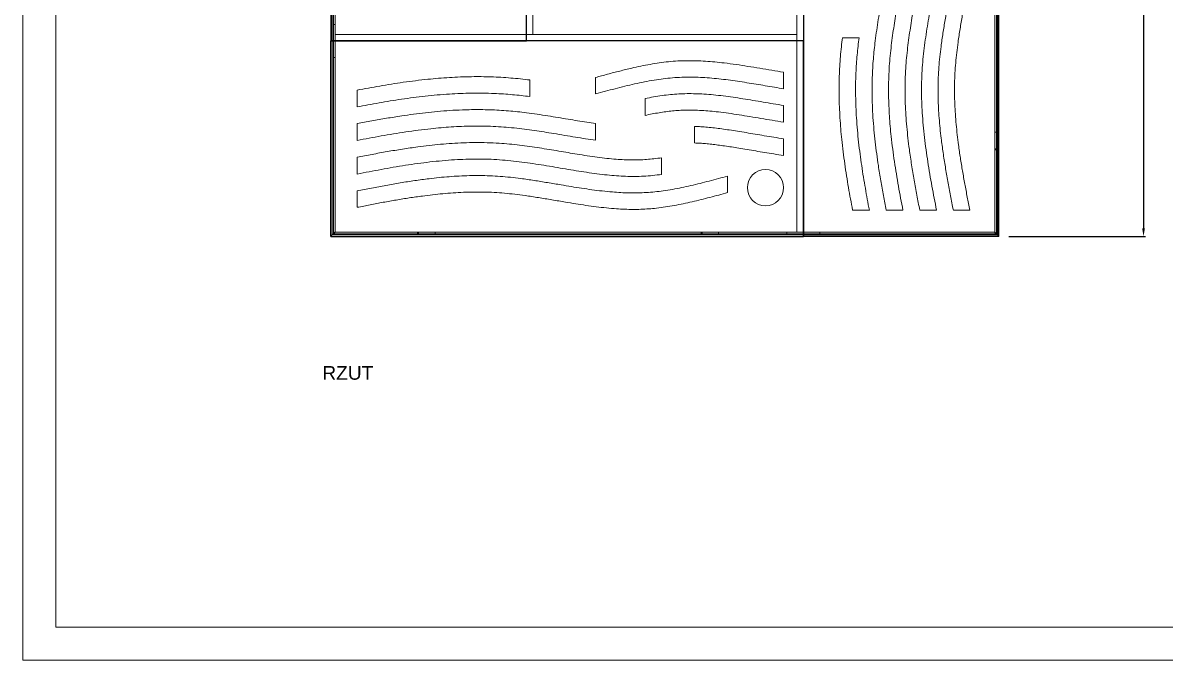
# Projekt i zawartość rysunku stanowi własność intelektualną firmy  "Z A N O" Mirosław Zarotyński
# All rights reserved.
# Model space of a CAD drawing. Header units: millimetres. Extents: x -1846 to 4094, y -2106 to 2094.
# Drawn here: x -1846 to 1618, y -2106 to -172 of the extents above; entities that cross this region are included whole.
import ezdxf

# ---------------------------------------------------------------- set-up
doc = ezdxf.new("R2010")
doc.units = ezdxf.units.MM
doc.header["$PDSIZE"] = -1
doc.layers.add('tabelka', color=155, linetype='Continuous')
doc.layers.add('WYMIAR', color=96, linetype='Continuous')
doc.dimstyles.new('1-1', dxfattribs={"dimtxt": 30, "dimasz": 25, "dimexe": 6.25, "dimexo": 30, "dimgap": 20.625, "dimtad": 1, "dimdec": 1, "dimtxsty": 'Standard', "dimcen": 0, "dimclrd": 2, "dimclre": 2, "dimclrt": 2, "dimadec": 0, "dimazin": 0, "dimtfac": 1, "dimtdec": 1, "dimtmove": 0, "dimatfit": 3, "dimfxl": 0, "dimarcsym": 0})

# ---------------------------------------------------------------- blocks, each defined once
blk = doc.blocks.new('*D4')
at = {"layer": 'Defpoints', "color": 0}
for p in [(1114.2, 1205.6), (1114.2, -820.4), (1552.4, -820.4)]:
    blk.add_point(p, dxfattribs=at)
at = {"layer": 'WYMIAR', "color": 2, "lineweight": -2}
for p, q in [((1144.2, 1205.6), (1558.6, 1205.6)), ((1552.4, 1180.6), (1552.4, -795.4)), ((1144.2, -820.4), (1558.6, -820.4))]:
    blk.add_line(p, q, dxfattribs=at)
at = {"layer": 'WYMIAR', "color": 2}
for points in [[(1548.2, 1180.6), (1556.6, 1180.6), (1552.4, 1205.6)], [(1548.2, -795.4), (1556.6, -795.4), (1552.4, -820.4)]]:
    blk.add_solid(points, dxfattribs=at)
at = {"layer": 'WYMIAR', "color": 2, "insert": (1516.8, 192.6), "char_height": 30, "attachment_point": 5, "rotation": 90}
blk.add_mtext('2026', dxfattribs=at)

msp = doc.modelspace()

# ---------------------------------------------------------------- linework, layer by layer
at = {"color": 7, "linetype": 'Continuous'}
for p, q in [((-911.84, 1205.64), (-911.84, -227.36)), ((-318.84, -227.36), (-318.84, 1205.64)), ((521.16, 612.64), (521.16, -820.36)), ((1114.16, -820.36), (1114.16, 612.64)), ((-911.84, -227.36), (-318.84, -227.36)), ((-911.84, -820.36), (-911.84, -227.36)), ((521.16, -227.36), (-911.84, -227.36)), ((521.16, -820.36), (521.16, -227.36)), ((-911.84, -820.36), (521.16, -820.36)), ((1114.16, -820.36), (521.16, -820.36))]:
    msp.add_line(p, q, dxfattribs=at)
at = {"color": 7, "linetype": 'Continuous', "lineweight": 15}
for p, q in [((-911.84, -227.36), (-911.84, 1205.64)), ((-907.34, -227.36), (-907.34, 1201.14)), ((-903.84, -227.36), (-903.84, 1197.64)), ((-898.84, 1192.64), (-898.84, -207.36)), ((-298.84, -207.36), (-298.84, 1192.64)), ((501.16, 592.64), (501.16, -807.36)), ((1101.16, -807.36), (1101.16, 592.64)), ((1106.16, 612.64), (1106.16, -812.36)), ((1109.66, 612.64), (1109.66, -815.86)), ((1114.16, 612.64), (1114.16, -820.36)), ((-898.84, -177.36), (-903.84, -177.36)), ((-898.84, -207.36), (-898.84, -807.36)), ((501.16, -207.36), (-898.84, -207.36)), ((-898.84, -207.36), (-298.84, -207.36)), ((501.16, -807.36), (501.16, -207.36)), ((-911.84, -227.36), (-907.34, -227.36)), ((-911.84, -227.36), (-911.84, -820.36)), ((-907.34, -227.36), (-903.84, -227.36)), ((-907.34, -227.36), (-907.34, -815.86)), ((-903.84, -227.36), (-903.84, -812.36)), ((-903.84, -227.36), (-898.84, -227.36)), ((689.85, -217.36), (639.46, -217.36)), ((-903.84, -277.36), (-898.84, -277.36)), ((-308.84, -396.06), (-308.84, -345.66)), ((-108.84, -338.05), (-108.84, -388.05)), ((461.16, -372.38), (461.16, -322.38)), ((-831.84, -376.41), (-831.84, -427.31)), ((41.16, -402.05), (41.16, -453.13)), ((461.16, -473.61), (461.16, -423.01)), ((-831.84, -478.22), (-831.84, -529.15)), ((-108.84, -528.73), (-108.84, -478.22)), ((191.18, -486.68), (191.16, -536.7)), ((1101.16, -504.36), (1106.16, -504.36)), ((461.16, -574.59), (461.16, -524.06)), ((-831.84, -580.1), (-831.84, -631.05)), ((91.16, -632.12), (91.16, -581.57)), ((1101.16, -554.36), (1106.16, -554.36)), ((1104.16, -557.36), (1101.16, -557.36)), ((1104.16, -554.36), (1104.16, -557.36)), ((291.16, -687.36), (291.16, -637.36)), ((-831.84, -682.01), (-831.84, -732.01)), ((670.2, -740.36), (721.1, -740.36)), ((772.02, -740.36), (822.95, -740.36)), ((873.89, -740.36), (924.85, -740.36)), ((975.81, -740.36), (1025.81, -740.36)), ((-907.34, -815.86), (-911.84, -820.36)), ((521.16, -820.36), (-911.84, -820.36)), ((521.16, -815.86), (-907.34, -815.86)), ((521.16, -812.36), (-903.84, -812.36)), ((-898.84, -807.36), (501.16, -807.36)), ((-648.84, -810.36), (-648.84, -807.36)), ((-645.84, -810.36), (-648.84, -810.36)), ((-645.84, -807.36), (-645.84, -812.36)), ((-595.84, -807.36), (-595.84, -812.36)), ((211.16, -807.36), (211.16, -810.36)), ((211.16, -810.36), (214.16, -810.36)), ((214.16, -807.36), (214.16, -812.36)), ((264.16, -807.36), (264.16, -812.36)), ((471.16, -807.36), (471.16, -812.36)), ((501.16, -807.36), (1101.16, -807.36)), ((521.16, -812.36), (521.16, -807.36)), ((521.16, -815.86), (521.16, -812.36)), ((521.16, -812.36), (1106.16, -812.36)), ((521.16, -820.36), (521.16, -815.86)), ((521.16, -815.86), (1109.66, -815.86)), ((521.16, -820.36), (1114.16, -820.36)), ((571.16, -812.36), (571.16, -807.36)), ((1109.66, -815.86), (1114.16, -820.36))]:
    msp.add_line(p, q, dxfattribs=at)
at = {"color": 7, "linetype": 'Continuous', "lineweight": 15, "flags": 128}
for points in [[(-903.84, -812.36), (-903.89, -812.42), (-904.05, -812.58), (-904.31, -812.83), (-904.66, -813.18), (-905.09, -813.62), (-905.59, -814.11), (-906.14, -814.67), (-906.73, -815.26), (-907.34, -815.86)], [(-907.34, -815.86), (-906.73, -815.26), (-906.14, -814.67), (-905.59, -814.11), (-905.09, -813.62), (-904.66, -813.18), (-904.31, -812.83), (-904.05, -812.58), (-903.89, -812.42), (-903.84, -812.36)], [(-898.84, -807.36), (-899.52, -808.04), (-900.73, -809.25), (-901.79, -810.31), (-902.66, -811.19), (-903.31, -811.83), (-903.7, -812.23), (-903.84, -812.36)], [(-903.84, -812.36), (-903.73, -812.26), (-903.42, -811.94), (-902.9, -811.43), (-902.2, -810.73), (-901.34, -809.86), (-900.34, -808.86), (-899.23, -807.76), (-898.84, -807.36)], [(1101.16, -807.36), (1101.84, -808.04), (1103.05, -809.25), (1104.11, -810.31), (1104.98, -811.19), (1105.63, -811.83), (1106.03, -812.23), (1106.16, -812.36)], [(1106.16, -812.36), (1106.06, -812.26), (1105.74, -811.94), (1105.22, -811.43), (1104.52, -810.73), (1103.66, -809.86), (1102.66, -808.86), (1101.56, -807.76), (1101.16, -807.36)], [(1106.16, -812.36), (1106.22, -812.42), (1106.37, -812.58), (1106.63, -812.83), (1106.98, -813.18), (1107.41, -813.62), (1107.91, -814.11), (1108.47, -814.67), (1109.05, -815.26), (1109.66, -815.86)], [(1109.66, -815.86), (1109.05, -815.26), (1108.47, -814.67), (1107.91, -814.11), (1107.41, -813.62), (1106.98, -813.18), (1106.63, -812.83), (1106.37, -812.58), (1106.22, -812.42), (1106.16, -812.36)]]:
    msp.add_lwpolyline(points, dxfattribs=at)
at = {"color": 7, "linetype": 'Continuous', "lineweight": 15}
msp.add_circle((406.16, -672.36), 55, dxfattribs=at)
for points, knots in [([(931.16, 382.64), (933.69, 373.37), (938.75, 354.85), (946.18, 327.05), (953.32, 299.24), (960.01, 271.41), (966.09, 243.56), (971.43, 215.67), (975.75, 188.51), (978.98, 162.09), (981.13, 136.4), (982.15, 110.67), (982.12, 84.91), (981.16, 59.11), (979.27, 31.56), (976.38, 2.26), (972.48, -28.79), (967.95, -59.87), (962.98, -90.97), (957.2, -125.31), (950.8, -162.87), (944.15, -203.66), (938.7, -241.26), (934.58, -275.66), (931.71, -306.83), (929.92, -338.01), (929.22, -369.16), (929.51, -400.12), (930.7, -430.87), (932.69, -461.43), (935.41, -491.97), (939.29, -526.88), (944.57, -566.14), (951.43, -609.72), (959.06, -653.28), (967.25, -696.83), (972.95, -725.85), (975.81, -740.36)], [0, 0, 0, 0, 0.0253775, 0.0507253, 0.0760156, 0.1012248, 0.1263351, 0.1513369, 0.1762313, 0.1989685, 0.2216484, 0.2443048, 0.2669774, 0.2896968, 0.3124827, 0.3399278, 0.3674867, 0.3951494, 0.4228957, 0.4506983, 0.4871393, 0.5235519, 0.5598726, 0.587519, 0.6150786, 0.6425587, 0.6699885, 0.6974005, 0.7243309, 0.7512886, 0.7782873, 0.8053363, 0.8440733, 0.882924, 0.9218772, 0.9609119, 1, 1, 1, 1]), ([(1025.81, -740.36), (1023.22, -727.2), (1018.04, -700.87), (1010.56, -661.36), (1003.51, -621.85), (997.04, -582.32), (991.73, -545.59), (987.53, -511.68), (984.31, -480.59), (981.81, -449.48), (980.11, -418.37), (979.27, -387.23), (979.39, -356.09), (980.53, -324.92), (982.8, -293.75), (986.05, -262.58), (990.51, -228.18), (996.22, -190.58), (1003.01, -149.8), (1009.43, -112.25), (1015.11, -77.92), (1019.92, -46.82), (1024.21, -15.76), (1027.77, 15.28), (1030.24, 44.08), (1031.68, 70.64), (1032.23, 94.95), (1031.91, 119.23), (1030.63, 143.47), (1028.27, 168.62), (1024.85, 194.66), (1020.36, 221.59), (1015.06, 248.48), (1009.09, 275.35), (1002.58, 302.19), (995.66, 329.02), (988.48, 355.83), (983.6, 373.7), (981.16, 382.64)], [0, 0, 0, 0, 0.0354588, 0.0708761, 0.1062301, 0.1415039, 0.1766863, 0.2042634, 0.2317848, 0.259257, 0.2866917, 0.3141057, 0.3415215, 0.3689681, 0.3964792, 0.4240753, 0.4517566, 0.4881126, 0.5245418, 0.5609769, 0.5887595, 0.6164736, 0.6440947, 0.6716063, 0.6990035, 0.7204558, 0.7418557, 0.7632234, 0.7845877, 0.8059825, 0.8299272, 0.8539636, 0.8781012, 0.9023388, 0.9266664, 0.9510675, 0.9755204, 1, 1, 1, 1]), ([(875.37, 182.64), (876.47, 174.96), (878.65, 159.8), (880.82, 137.15), (882.01, 114.64), (882.2, 91.93), (881.51, 68.74), (879.92, 43.58), (877.32, 16.38), (873.72, -12.89), (869.4, -42.83), (864.7, -72.29), (859.85, -101.23), (855.03, -129.58), (850.18, -158.44), (845.47, -187.78), (841.06, -217.63), (837.1, -247.99), (833.76, -278.86), (831.13, -311.62), (829.56, -346.04), (829.19, -381.84), (829.96, -417.34), (831.77, -452.56), (834.5, -487.48), (838.05, -522.11), (842.83, -560.69), (849.04, -603.13), (856.76, -649.34), (865.09, -695.04), (870.97, -725.3), (873.89, -740.36)], [0, 0, 0, 0, 0.0250104, 0.0493882, 0.0733418, 0.0977001, 0.1226224, 0.1481429, 0.1790036, 0.210714, 0.2432446, 0.2765613, 0.3069358, 0.337868, 0.3693289, 0.4012897, 0.4337321, 0.4666414, 0.5000126, 0.5338532, 0.5726464, 0.6111115, 0.6492789, 0.6871748, 0.7248219, 0.7622346, 0.7994231, 0.8502024, 0.9005691, 0.9505105, 1, 1, 1, 1]), ([(924.85, -740.36), (922.48, -728.27), (917.73, -704.03), (910.88, -667.57), (904.35, -630.94), (898.3, -594.14), (892.84, -557.16), (888.11, -519.99), (884.24, -482.63), (881.46, -446.37), (879.78, -411.21), (879.18, -377.17), (879.69, -342.99), (881.41, -308.76), (884.39, -274.66), (888.35, -240.85), (893.05, -207.38), (898.25, -174.24), (903.73, -141.43), (909.26, -108.95), (914.64, -76.81), (919.64, -45.02), (924.08, -13.58), (927.64, 16.65), (930.24, 45.67), (931.8, 73.49), (932.29, 100.99), (931.54, 128.25), (929.49, 155.46), (927.11, 173.53), (925.92, 182.64)], [0, 0, 0, 0, 0.0397557, 0.0796416, 0.1196394, 0.1597351, 0.19992, 0.2401918, 0.2805565, 0.3210266, 0.3574763, 0.3940539, 0.4307896, 0.4677143, 0.5045528, 0.5411434, 0.5774836, 0.6135544, 0.6493246, 0.6847534, 0.7197961, 0.754407, 0.7885452, 0.8221796, 0.8525547, 0.8824986, 0.9120362, 0.9412186, 0.9704006, 1, 1, 1, 1]), ([(772.01, -17.36), (770.67, -26.31), (767.91, -44.57), (763.3, -72.44), (758.39, -101.39), (753.3, -131.4), (748.22, -162.46), (743.32, -194.58), (739.15, -225.31), (735.75, -254.52), (733.12, -282.06), (731.11, -310.07), (729.85, -338.24), (729.29, -366.24), (729.4, -393.97), (730.22, -425.02), (731.98, -459.28), (734.92, -496.65), (738.69, -533.45), (743.18, -569.68), (748.78, -608.94), (755.59, -651.11), (763.56, -696.06), (769.22, -725.69), (772.02, -740.36)], [0, 0, 0, 0, 0.03720797, 0.07598697, 0.11627169, 0.15802694, 0.2012015, 0.24577841, 0.29173685, 0.32882076, 0.36676126, 0.40555016, 0.44436357, 0.48277787, 0.52080551, 0.55845764, 0.61055799, 0.66196376, 0.71268784, 0.76275338, 0.81216695, 0.87589819, 0.93851299, 1, 1, 1, 1]), ([(822.95, -740.36), (820.63, -728.35), (815.96, -704.17), (809.26, -667.64), (802.89, -630.64), (796.99, -593.15), (791.68, -555.17), (787.45, -519.47), (784.22, -486.13), (781.88, -455.21), (780.22, -423.98), (779.34, -392.44), (779.31, -360.59), (780.2, -328.46), (782.09, -296.34), (784.94, -264.58), (788.5, -233.49), (792.62, -203.12), (797.11, -173.47), (802.08, -142.88), (807.4, -111.42), (812.87, -79.2), (818.02, -47.98), (821.04, -27.45), (822.53, -17.36)], [0, 0, 0, 0, 0.05036005, 0.10129295, 0.15278388, 0.20482376, 0.2574111, 0.31054905, 0.35269473, 0.39520181, 0.43807801, 0.4813392, 0.52500416, 0.56909458, 0.61354053, 0.65735267, 0.70026489, 0.74228387, 0.7834065, 0.82361598, 0.86980526, 0.91463935, 0.95806484, 1, 1, 1, 1]), ([(639.46, -217.36), (638.35, -226.71), (636.1, -245.7), (633.38, -274.71), (631.27, -304.39), (629.92, -334.3), (629.3, -363.98), (629.38, -394.97), (630.23, -427.22), (631.92, -460.66), (634.31, -493.53), (637.5, -527.82), (641.55, -563.45), (646.47, -600.35), (651.89, -636.45), (657.72, -671.78), (663.82, -706.34), (668.09, -729.1), (670.2, -740.36)], [0, 0, 0, 0, 0.0536352, 0.1090064, 0.1660908, 0.2232567, 0.2796513, 0.3352946, 0.3999207, 0.4635351, 0.5261471, 0.5877641, 0.6598475, 0.7305703, 0.7999428, 0.8679748, 0.9346601, 1, 1, 1, 1]), ([(721.1, -740.36), (719.03, -729.44), (714.85, -707.42), (708.86, -674.04), (703.11, -640.05), (697.73, -605.42), (692.81, -570.16), (688.47, -534.25), (684.81, -497.68), (682.08, -461.97), (680.26, -427.19), (679.34, -393.38), (679.31, -359.07), (680.21, -326.82), (681.85, -296.94), (684.01, -269.82), (686.66, -243.33), (688.8, -225.94), (689.85, -217.36)], [0, 0, 0, 0, 0.0633461, 0.1277679, 0.1932623, 0.2598249, 0.327455, 0.3961634, 0.465962, 0.5368801, 0.600227, 0.664468, 0.7296247, 0.7957172, 0.8482775, 0.9001798, 0.9507411, 1, 1, 1, 1]), ([(461.16, -322.38), (449.13, -320.41), (425.07, -316.47), (389.03, -310.29), (353.01, -304.3), (317.02, -298.74), (283.62, -294.25), (252.81, -290.91), (224.61, -288.62), (196.44, -287.26), (168.31, -286.96), (140.21, -287.88), (112.17, -290.15), (84.18, -293.61), (56.24, -298.12), (28.33, -303.52), (-2.43, -310.29), (-36.03, -318.52), (-72.44, -328.12), (-96.7, -334.74), (-108.84, -338.05)], [0, 0, 0, 0, 0.0632783, 0.1265697, 0.1897764, 0.2528063, 0.3155853, 0.3647066, 0.4136426, 0.462411, 0.5110542, 0.5596431, 0.6082765, 0.6570426, 0.7059958, 0.7551612, 0.8045392, 0.8694862, 0.9346781, 1, 1, 1, 1]), ([(-308.84, -345.66), (-318.18, -344.56), (-337.17, -342.3), (-366.18, -339.59), (-395.86, -337.47), (-425.77, -336.12), (-455.45, -335.51), (-486.44, -335.58), (-518.69, -336.43), (-552.13, -338.12), (-585, -340.51), (-619.29, -343.71), (-654.92, -347.75), (-691.82, -352.67), (-727.92, -358.1), (-763.25, -363.92), (-797.81, -370.02), (-820.57, -374.29), (-831.84, -376.41)], [0, 0, 0, 0, 0.0536353, 0.1090066, 0.1660909, 0.2232567, 0.2796514, 0.3352947, 0.3999207, 0.4635353, 0.5261472, 0.5877642, 0.6598476, 0.7305703, 0.7999428, 0.8679748, 0.9346601, 1, 1, 1, 1]), ([(-108.84, -388.05), (-99, -385.37), (-79.35, -380), (-49.85, -372.13), (-20.34, -364.62), (9.2, -357.64), (38.77, -351.39), (67.82, -346.12), (96.35, -341.97), (124.36, -339), (152.43, -337.32), (180.54, -336.95), (208.69, -337.73), (236.88, -339.51), (265.09, -342.15), (293.32, -345.51), (321.59, -349.45), (359, -355.22), (405.49, -363.15), (442.6, -369.3), (461.16, -372.38)], [0, 0, 0, 0, 0.0529115, 0.1057532, 0.158461, 0.2109807, 0.2632749, 0.3153272, 0.3641943, 0.412894, 0.4614953, 0.5100971, 0.5587878, 0.6076254, 0.6566411, 0.7058432, 0.7552209, 0.804749, 0.9023269, 1, 1, 1, 1]), ([(-831.84, -427.31), (-820.92, -425.23), (-798.89, -421.06), (-765.51, -415.06), (-731.52, -409.32), (-696.89, -403.94), (-661.63, -399.02), (-625.72, -394.67), (-589.15, -391.02), (-553.45, -388.28), (-518.66, -386.47), (-484.85, -385.54), (-450.54, -385.51), (-418.3, -386.41), (-388.41, -388.05), (-361.29, -390.22), (-334.8, -392.87), (-317.42, -395), (-308.84, -396.06)], [0, 0, 0, 0, 0.063346, 0.1277678, 0.1932623, 0.2598248, 0.3274548, 0.3961632, 0.465962, 0.5368801, 0.6002269, 0.6644679, 0.7296246, 0.7957171, 0.8482773, 0.9001797, 0.950741, 1, 1, 1, 1]), ([(461.16, -423.01), (450.73, -421.33), (429.97, -417.99), (399.01, -412.72), (368.34, -407.52), (337.99, -402.55), (307.95, -397.98), (278.23, -393.99), (248.84, -390.74), (220.77, -388.47), (193.99, -387.22), (168.5, -386.99), (143.2, -387.82), (117.93, -389.84), (92.52, -392.96), (66.88, -397), (49.78, -400.36), (41.16, -402.05)], [0, 0, 0, 0, 0.0747962, 0.1489555, 0.2223971, 0.2950346, 0.3667851, 0.4375771, 0.5073604, 0.5761149, 0.6369991, 0.6971295, 0.756609, 0.8161992, 0.8765878, 0.9378448, 1, 1, 1, 1]), ([(-108.84, -478.22), (-117.78, -476.87), (-136.04, -474.12), (-163.92, -469.5), (-192.87, -464.59), (-222.87, -459.51), (-253.93, -454.42), (-286.05, -449.53), (-316.79, -445.35), (-345.99, -441.95), (-373.53, -439.32), (-401.54, -437.32), (-429.71, -436.05), (-457.72, -435.49), (-485.45, -435.6), (-516.49, -436.42), (-550.75, -438.19), (-588.12, -441.12), (-624.92, -444.89), (-661.15, -449.38), (-700.42, -454.99), (-742.59, -461.79), (-787.54, -469.76), (-817.16, -475.42), (-831.84, -478.22)], [0, 0, 0, 0, 0.037208, 0.0759871, 0.1162716, 0.1580269, 0.2012015, 0.2457784, 0.2917369, 0.3288208, 0.3667614, 0.4055501, 0.4443636, 0.4827779, 0.5208055, 0.5584576, 0.610558, 0.6619638, 0.7126878, 0.7627534, 0.8121669, 0.8758982, 0.938513, 1, 1, 1, 1]), ([(41.16, -453.13), (48.3, -451.65), (62.4, -448.71), (83.45, -444.97), (104.12, -441.87), (124.41, -439.5), (144.43, -437.89), (165.65, -437.06), (188.4, -437.1), (212.86, -438.1), (237.89, -439.96), (265.16, -442.78), (294.72, -446.59), (326.63, -451.36), (359.25, -456.69), (392.59, -462.35), (426.62, -468.13), (449.58, -471.78), (461.16, -473.61)], [0, 0, 0, 0, 0.0515677, 0.1019964, 0.1512883, 0.1994586, 0.2465618, 0.2934, 0.3497528, 0.407494, 0.4666916, 0.5273636, 0.6015044, 0.6776389, 0.7556745, 0.8354862, 0.9169636, 1, 1, 1, 1]), ([(-831.84, -529.15), (-819.82, -526.83), (-795.64, -522.16), (-759.11, -515.47), (-722.11, -509.09), (-684.62, -503.19), (-646.64, -497.89), (-610.94, -493.65), (-577.6, -490.42), (-546.69, -488.08), (-515.46, -486.43), (-483.91, -485.55), (-452.06, -485.51), (-419.94, -486.4), (-387.81, -488.29), (-356.05, -491.14), (-324.96, -494.71), (-294.59, -498.82), (-264.95, -503.31), (-234.35, -508.28), (-202.9, -513.6), (-170.68, -519.07), (-139.45, -524.22), (-118.92, -527.25), (-108.84, -528.73)], [0, 0, 0, 0, 0.0503601, 0.1012929, 0.1527839, 0.2048237, 0.257411, 0.3105491, 0.3526947, 0.3952018, 0.438078, 0.4813392, 0.5250041, 0.5690946, 0.6135406, 0.6573527, 0.7002648, 0.7422838, 0.7834065, 0.823616, 0.8698053, 0.9146393, 0.9580648, 1, 1, 1, 1]), ([(461.16, -524.06), (451.24, -522.56), (431.7, -519.59), (402.88, -514.83), (374.98, -510.11), (347.99, -505.52), (321.93, -501.21), (297.25, -497.36), (273.94, -494.03), (251.99, -491.27), (230.92, -489.1), (210.76, -487.48), (197.6, -486.94), (191.18, -486.68)], [0, 0, 0, 0, 0.1103629, 0.217451, 0.3212575, 0.4216456, 0.5185535, 0.6118462, 0.696381, 0.777535, 0.8551957, 0.9293488, 1, 1, 1, 1]), ([(91.16, -581.57), (83.49, -582.68), (68.33, -584.85), (45.68, -587.02), (23.17, -588.22), (0.45, -588.41), (-22.73, -587.72), (-47.9, -586.12), (-75.09, -583.53), (-104.36, -579.93), (-134.3, -575.6), (-163.76, -570.9), (-192.7, -566.06), (-221.06, -561.23), (-249.91, -556.39), (-279.26, -551.68), (-309.11, -547.26), (-339.46, -543.3), (-370.33, -539.97), (-403.1, -537.33), (-437.52, -535.77), (-473.31, -535.39), (-508.82, -536.17), (-544.03, -537.97), (-578.95, -540.71), (-613.58, -544.25), (-652.16, -549.04), (-694.61, -555.24), (-740.82, -562.96), (-786.51, -571.29), (-816.77, -577.17), (-831.84, -580.1)], [0, 0, 0, 0, 0.0250104, 0.0493882, 0.0733418, 0.0977001, 0.1226224, 0.1481429, 0.1790036, 0.210714, 0.2432446, 0.2765613, 0.3069358, 0.3378679, 0.3693289, 0.4012897, 0.4337322, 0.4666414, 0.5000125, 0.5338533, 0.5726465, 0.6111115, 0.6492789, 0.6871748, 0.7248218, 0.7622347, 0.7994231, 0.8502024, 0.900569, 0.9505106, 1, 1, 1, 1]), ([(191.16, -536.7), (196.6, -536.94), (207.82, -537.42), (225.1, -538.79), (243.34, -540.63), (262.52, -542.97), (282.62, -545.75), (303.62, -548.94), (326.29, -552.6), (350.67, -556.69), (376.8, -561.13), (403.98, -565.7), (432.2, -570.29), (451.4, -573.14), (461.16, -574.59)], [0, 0, 0, 0, 0.0598827, 0.1234269, 0.1906253, 0.261474, 0.3358795, 0.413764, 0.4951019, 0.5883546, 0.6855789, 0.7866201, 0.8914324, 1, 1, 1, 1]), ([(-831.84, -631.05), (-819.74, -628.68), (-795.5, -623.94), (-759.04, -617.08), (-722.42, -610.56), (-685.61, -604.5), (-648.63, -599.04), (-611.46, -594.31), (-574.11, -590.44), (-537.84, -587.67), (-502.68, -585.99), (-468.64, -585.38), (-434.46, -585.89), (-400.23, -587.61), (-366.13, -590.59), (-332.32, -594.55), (-298.85, -599.25), (-265.71, -604.45), (-232.9, -609.93), (-200.43, -615.47), (-168.29, -620.84), (-136.49, -625.85), (-105.06, -630.28), (-74.83, -633.85), (-45.81, -636.44), (-17.98, -638.01), (9.52, -638.49), (36.77, -637.75), (63.99, -635.69), (82.06, -633.31), (91.16, -632.12)], [0, 0, 0, 0, 0.03975568, 0.07964156, 0.1196394, 0.15973509, 0.19991998, 0.24019176, 0.28055643, 0.32102651, 0.35747627, 0.39405382, 0.43078957, 0.4677143, 0.50455274, 0.5411434, 0.57748361, 0.61355448, 0.64932464, 0.68475341, 0.71979614, 0.75440702, 0.78854523, 0.82217968, 0.85255474, 0.88249867, 0.91203627, 0.9412187, 0.97040069, 1, 1, 1, 1]), ([(291.16, -637.36), (281.9, -639.89), (263.37, -644.95), (235.58, -652.39), (207.77, -659.52), (179.94, -666.21), (152.08, -672.3), (124.19, -677.63), (97.04, -681.95), (70.61, -685.19), (44.93, -687.33), (19.2, -688.35), (-6.56, -688.32), (-32.36, -687.37), (-59.91, -685.47), (-89.22, -682.58), (-120.27, -678.69), (-151.34, -674.16), (-182.45, -669.18), (-216.78, -663.41), (-254.34, -657), (-295.13, -650.35), (-332.73, -644.9), (-367.14, -640.78), (-398.31, -637.91), (-429.48, -636.12), (-460.64, -635.42), (-491.59, -635.71), (-522.35, -636.9), (-552.9, -638.89), (-583.44, -641.62), (-618.35, -645.49), (-657.61, -650.78), (-701.19, -657.63), (-744.75, -665.27), (-788.31, -673.45), (-817.32, -679.16), (-831.84, -682.01)], [0, 0, 0, 0, 0.0253775, 0.0507253, 0.0760157, 0.1012248, 0.1263351, 0.1513369, 0.1762314, 0.1989685, 0.2216485, 0.2443049, 0.2669774, 0.2896969, 0.3124828, 0.3399278, 0.3674867, 0.3951495, 0.4228957, 0.4506983, 0.4871394, 0.5235519, 0.5598726, 0.5875191, 0.6150787, 0.6425588, 0.6699886, 0.6974005, 0.724331, 0.7512886, 0.7782874, 0.8053363, 0.8440733, 0.8829241, 0.9218772, 0.9609119, 1, 1, 1, 1]), ([(-831.84, -732.01), (-818.67, -729.42), (-792.35, -724.24), (-752.84, -716.77), (-713.32, -709.71), (-673.79, -703.25), (-637.07, -697.93), (-603.15, -693.73), (-572.06, -690.51), (-540.96, -688.01), (-509.84, -686.31), (-478.71, -685.47), (-447.56, -685.59), (-416.39, -686.73), (-385.22, -689), (-354.05, -692.25), (-319.65, -696.71), (-282.05, -702.42), (-241.27, -709.21), (-203.72, -715.63), (-169.39, -721.31), (-138.3, -726.12), (-107.23, -730.41), (-76.19, -733.98), (-47.39, -736.45), (-20.83, -737.88), (3.47, -738.43), (27.75, -738.12), (52, -736.83), (77.14, -734.48), (103.18, -731.05), (130.12, -726.56), (157.01, -721.26), (183.88, -715.29), (210.72, -708.78), (237.54, -701.86), (264.36, -694.68), (282.22, -689.8), (291.16, -687.36)], [0, 0, 0, 0, 0.0354588, 0.070876, 0.1062301, 0.1415038, 0.1766863, 0.2042634, 0.2317847, 0.259257, 0.2866916, 0.3141056, 0.3415215, 0.3689681, 0.3964792, 0.4240753, 0.4517566, 0.4881126, 0.5245418, 0.5609769, 0.5887594, 0.6164736, 0.6440947, 0.6716063, 0.6990035, 0.7204558, 0.7418557, 0.7632234, 0.7845876, 0.8059824, 0.8299272, 0.8539636, 0.8781012, 0.9023387, 0.9266664, 0.9510675, 0.9755204, 1, 1, 1, 1])]:
    msp.add_open_spline(points, degree=3, knots=knots, dxfattribs=at)
at = {"layer": 'tabelka', "lineweight": 5}
for points in [[(-1845.62, 2094.32), (4094.38, 2094.32), (4094.38, -2105.68), (-1845.62, -2105.68)], [(-1745.62, 1994.32), (3994.38, 1994.32), (3994.38, -2005.68), (-1745.62, -2005.68)]]:
    msp.add_lwpolyline(points, close=True, dxfattribs=at)

# ---------------------------------------------------------------- texts
at = {"layer": 'WYMIAR', "insert": (-937.6, -1213.43), "char_height": 41.5951, "width": 196.5247, "attachment_point": 1}
msp.add_mtext('{\\f@Arial Unicode MS|b0|i0|c238|p34;RZUT}', dxfattribs=at)

# ---------------------------------------------------------------- dimensions: what is measured, and where the dimension line sits
at = {"layer": 'WYMIAR'}
dim = msp.add_linear_dim(base=(1552.39, -820.36), p1=(1114.16, 1205.64), p2=(1114.16, -820.36), angle=90, dimstyle='1-1', dxfattribs=at)
dim.commit()
dim.dimension.update_dxf_attribs({"geometry": '*D4', "text_midpoint": (1516.76, 192.64)})

doc.saveas('drawing.dxf')
